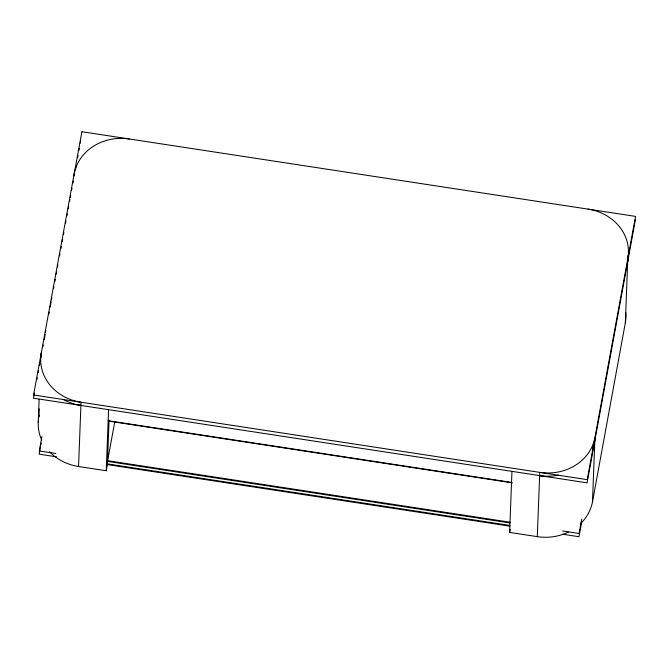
<?xml version="1.0" encoding="UTF-8"?>
<svg xmlns="http://www.w3.org/2000/svg" width="669" height="669" viewBox="0 0 669 669"><rect width="100%" height="100%" fill="white"/><g stroke="black" fill="none" stroke-linecap="round" stroke-linejoin="round"><path stroke-width="1" d="M628.316 255.04L627.698 261.721M38.258 422.139L39.128 399.368M39.153 408.859L38.835 417.138L39.212 415.089M41.244 354.461L41.302 352.856A48.093 42.732 2.2 0 0 81.033 402.236L78.557 466.51L106.246 470.75L107.5 463.901L509.837 525.433M74.108 175.454L74.175 173.848A48.093 42.732 2.2 0 1 129.36 138.985M106.246 470.75L108.587 409.679M107.366 464.604L109.08 420.065M568.332 532.114A48.084 42.732 2.2 0 1 539.164 536.914L509.611 532.432L511.961 471.361M537.291 536.663L539.766 472.381A48.093 42.732 2.2 0 0 594.95 437.518L592.483 501.8A48.084 42.732 2.2 0 1 580.19 523.978M592.483 501.8L625.348 322.793L627.815 258.51A48.093 42.732 2.2 0 0 588.093 209.129M40.918 357.731L41.185 356.067M34.387 393.071L33.45 398.189L587.098 482.851L635.425 219.599M36.837 379.749L37.213 377.701M38.15 372.583L38.526 370.534M39.471 365.408L39.847 363.359M42.849 346.977L43.226 344.928M44.171 339.802L45.124 334.592M45.484 332.635L45.877 330.494M48.87 314.196L49.255 312.08M50.183 307.021L51.137 301.853M51.505 299.854L51.889 297.764M53.57 288.59L53.946 286.541M54.891 281.415L55.268 279.349M56.204 274.248L56.581 272.191M57.526 267.073L57.894 265.024M59.591 255.826L59.967 253.76M60.904 248.659L61.28 246.593M62.217 241.501L62.602 239.418M63.538 234.301L63.915 232.252M65.595 223.086L65.98 220.979M66.908 215.928L67.301 213.812M68.23 208.77L68.614 206.637M69.559 201.52L69.936 199.471M70.295 197.514L70.671 195.473M71.608 190.356L72.001 188.206M72.921 183.197L73.322 181.031M74.259 175.914L74.635 173.865M75.572 168.739L75.948 166.69M77.646 157.474L78.022 155.425M78.959 150.299L79.335 148.25M80.28 143.133L80.656 141.084M41.904 436.614L39.279 450.956L55.786 453.482M40.466 447.001L39.153 454.176L56.698 456.86M40.842 444.952L41.219 442.903M107.492 461.393L114.825 421.445M509.611 532.432L510.179 529.363M581.712 519.161L579.078 533.502L562.562 530.977M581.587 522.38L578.953 536.722L562.445 534.197M594.825 440.729L593.035 447.235A48.084 42.732 2.2 0 1 592.408 448.815M541.514 475.843L539.64 475.592A48.084 42.732 2.2 0 0 558.389 475.166M108.161 420.701L511.534 482.382M109.139 421.202L512.513 482.884M107.625 460.69L509.962 522.213M107.4 461.376L509.929 522.932M106.237 464.437L509.803 526.143M79.051 405.121L80.907 405.447A48.084 42.732 2.2 0 1 63.338 399.46M78.557 466.51L76.701 466.193A48.084 42.732 2.2 0 1 49.59 451.709M41.787 440.21A48.084 42.732 2.2 0 1 38.376 420.467M625.841 312.757A48.084 42.732 2.2 0 1 625.348 322.793M81.902 131.726L33.575 394.978L587.215 479.64L635.55 216.388L81.902 131.726"/></g></svg>
